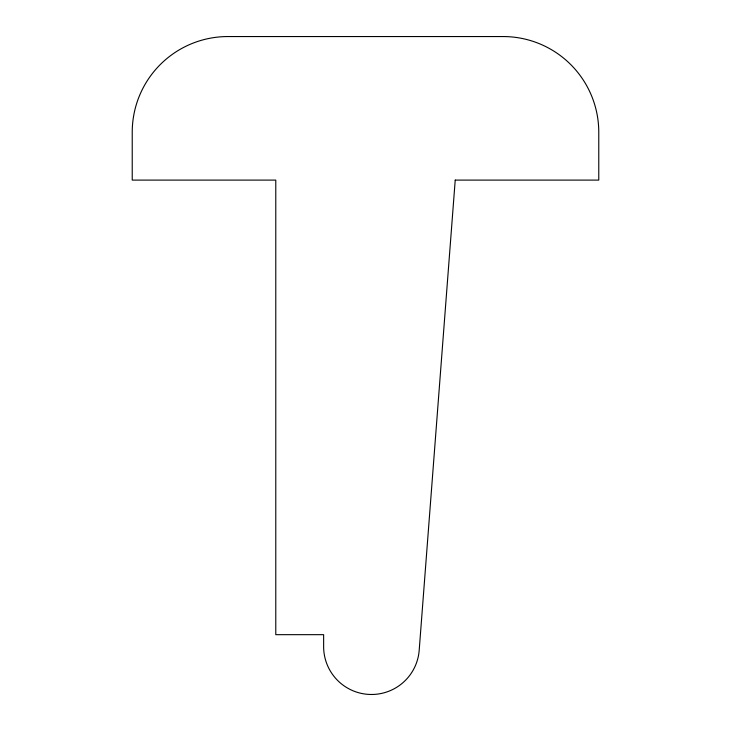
<?xml version="1.0" encoding="UTF-8"?>
<svg xmlns="http://www.w3.org/2000/svg" width="731" height="731" viewBox="0 0 731 731"><rect width="100%" height="100%" fill="white"/><g stroke="black" fill="none" stroke-linecap="round" stroke-linejoin="round"><path stroke-width="1.1" d="M455.221 180.1L419.192 650.288A47.853 47.853 0 0 1 369.648 694.45A47.853 47.853 0 0 1 323.632 646.633L323.632 634.672L275.779 634.672L275.779 180.1L132.229 180.1L132.229 132.247A95.697 95.697 0 0 1 227.935 36.55L503.065 36.55A95.697 95.697 0 0 1 598.771 132.247L598.771 180.1L455.221 180.1"/></g></svg>
